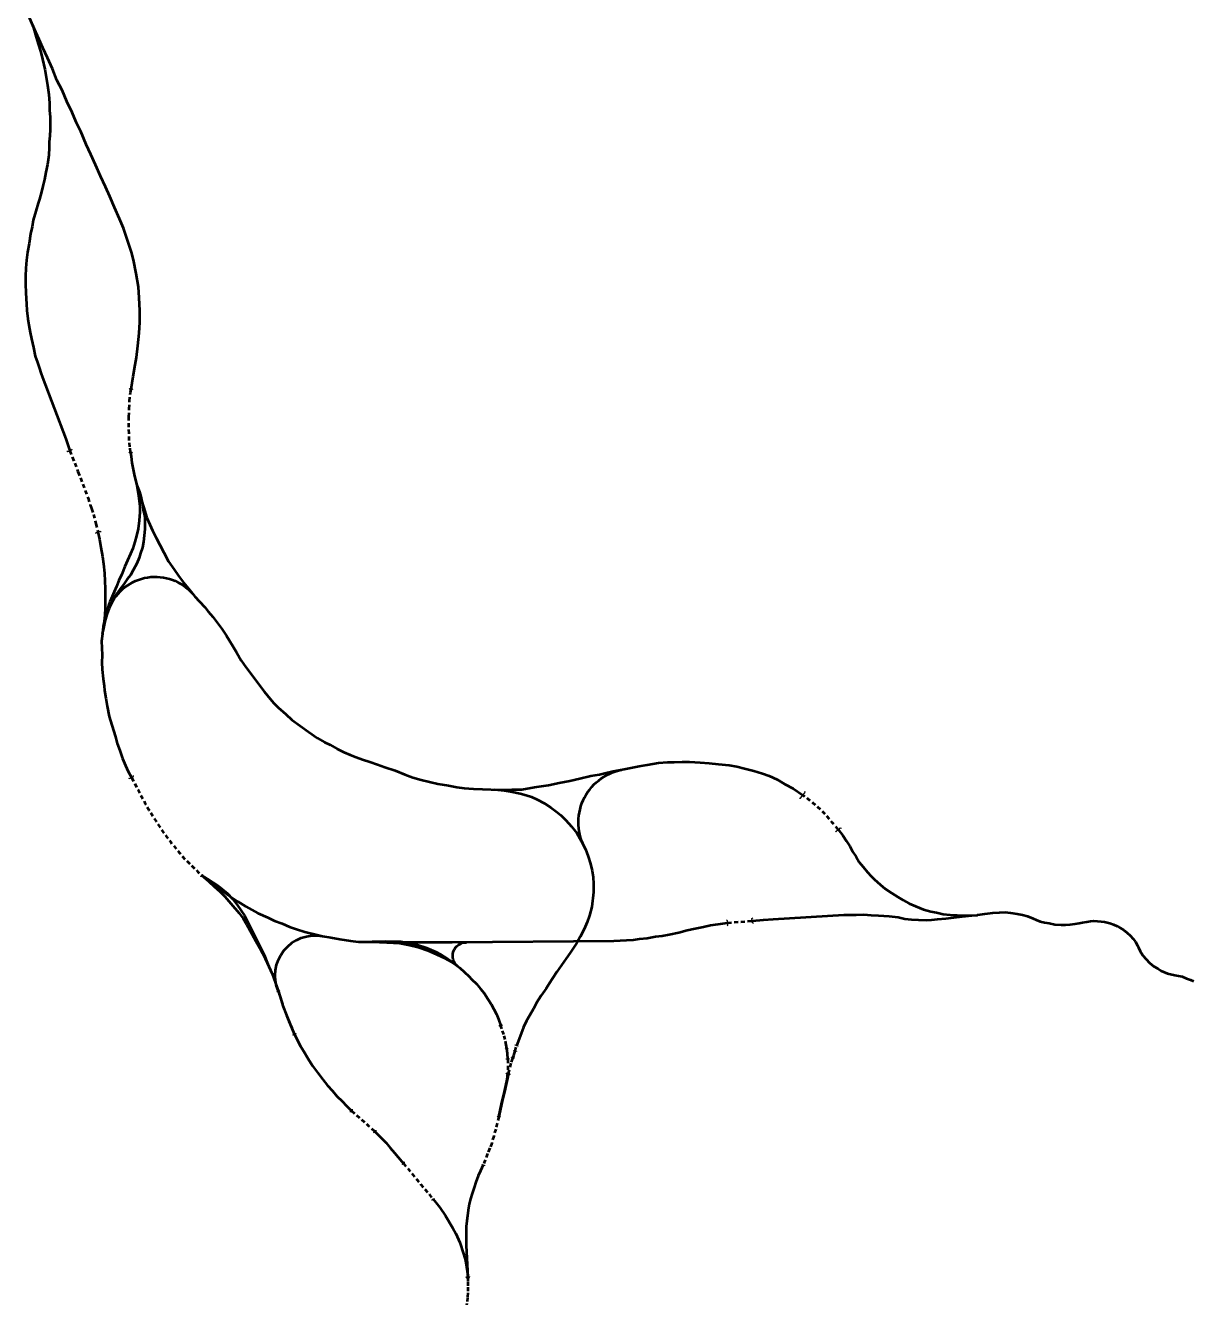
# Model space of a CAD drawing. Header units: metres. Extents: x 627729 to 750862, y 4209977 to 4428692.
# Drawn here: x 684532 to 717586, y 4238702 to 4274702 of the extents above; entities that cross this region are included whole.
import ezdxf

# ---------------------------------------------------------------- set-up
doc = ezdxf.new("R2010")
doc.units = ezdxf.units.M
doc.header["$MEASUREMENT"] = 0
doc.linetypes.add('DGN Style 2', pattern=[189.44340476546586, 113.6660428592795, -75.77736190618634])
for name, color, linetype, lineweight in [('Nivel 10', 7, 'Continuous', 0), ('Nivel 11', 7, 'Continuous', 0), ('Nivel 12', 7, 'Continuous', 0), ('Nivel 13', 7, 'Continuous', 0), ('Nivel 14', 7, 'Continuous', 0), ('Nivel 15', 7, 'Continuous', 0), ('Nivel 16', 7, 'Continuous', 0), ('Nivel 17', 7, 'Continuous', 0), ('Nivel 18', 7, 'Continuous', 0), ('Nivel 19', 7, 'Continuous', 0), ('Nivel 20', 7, 'Continuous', 0), ('Nivel 31', 7, 'Continuous', 0), ('Nivel 8', 7, 'Continuous', 0), ('Nivel 9', 7, 'Continuous', 0)]:
    doc.layers.add(name, color=color, linetype=linetype, lineweight=lineweight)

msp = doc.modelspace()

# ---------------------------------------------------------------- linework, layer by layer
at = {"layer": 'Nivel 10', "color": 120, "linetype": 'Continuous', "lineweight": 53, "extrusion": (-1.799760371854359e-05, 0.0001354210848801984, 0.999999990668608), "elevation": 564.639167436701}
msp.add_lwpolyline([(687883.302177786, 4260927.41734028), (687864.0150190076, 4261072.54154584)], dxfattribs=at)
at = {"layer": 'Nivel 10', "color": 120, "linetype": 'Continuous', "lineweight": 53}
for points in [[(692136.8373738823, 4246162.211692251), (692313.6429691458, 4245818.310251778), (692406.8311130101, 4245662.471697745), (692527.3392037721, 4245455.161044648), (692658.0793115024, 4245260.84348735), (692796.1720697654, 4245070.452905057), (692943.0031192969, 4244870.381975463), (693081.9919727164, 4244702.454753257), (693215.7195327616, 4244553.484082156), (693347.056568804, 4244403.673079317), (693490.9438550982, 4244258.273819087), (693620.007752617, 4244128.469782403), (693757.6016653951, 4243989.58334727), (693757.6016653951, 4243989.58334727)], [(694419.8802908415, 4243403.573550829), (694620.3263460189, 4243205.570644245), (694734.3406820887, 4243078.530240485), (694855.3276134526, 4242939.175314188), (694974.494455092, 4242801.194065981), (695081.3100228889, 4242673.636593219), (695081.3100228889, 4242673.636593219), (695226.38397351, 4242499.794493546), (695226.38397351, 4242499.794493546)], [(696066.403264565, 4241486.311757561), (696258.1650520341, 4241249.689396649), (696258.1650520341, 4241249.689396649), (696419.0772768334, 4241014.969788812), (696629.2056227303, 4240663.989623097), (696707.6519690542, 4240517.734512772), (696707.6519690542, 4240517.734512772), (696822.8364778588, 4240260.22878811), (696822.8364778588, 4240260.22878811), (696930.0807077242, 4239938.856068911), (696979.4972106083, 4239748.83808649), (696979.4972106083, 4239748.83808649), (697034.8012396619, 4239449.476766258), (697049.0656016724, 4239283.344652852), (697049.0656016724, 4239283.344652852)]]:
    msp.add_lwpolyline(points, dxfattribs=at)
for points in [[(687679.7449510178, 4261694.861325114, 0), (687727.3325385296, 4261403.43988586, 0), (687767.072125309, 4261109.232826625, 0), (687771.4302505569, 4260931.549573656, 0), (687747.9130762657, 4260696.519830927, 0), (687723.5376659444, 4260452.335844905, 0), (687675.1031257057, 4260261.410552995, 0), (687628.7538740196, 4260090.968956267, 0), (687567.0969652394, 4259904.006831263, 0), (687504.5040232551, 4259751.936433607, 0), (687419.5985891293, 4259559.840826442, 0), (687347.0481789606, 4259394.627065036, 0), (687262.077330546, 4259170.883840755, 0), (687178.3094659261, 4258992.625901364, 0), (687108.9090197454, 4258827.164174017, 0), (687044.8492614521, 4258672.677023225, 0), (686984.7964922026, 4258541.464115421, -0.02), (686918.3231836909, 4258390.798664816, 0), (686884.074623249, 4258282.710033266, 0), (686840.4236725974, 4258137.378239082, 0), (686799.7253553881, 4257981.685128026, 0), (686771.4052687155, 4257876.295082858, 0), (686735.413440962, 4257693.010097354, 0)], [(687679.7449510178, 4261694.861325114, 0), (687754.4201046785, 4261504.373748284, -0.02), (687794.603988464, 4261375.676638996, 0), (687828.380943022, 4261231.213319498, 0), (687864.1702618488, 4261071.802988067, -0.02)], [(687864.0151307719, 4261072.578938262, -0.02), (687883.3022891934, 4260927.454734031, 0), (687908.734214301, 4260781.749170202, 0), (687914.1424924466, 4260654.712363964, 0), (687914.2955854976, 4260448.324275338, 0), (687894.0957844784, 4260272.025858943, 0), (687873.5857374797, 4260091.953532822, 0), (687844.6599526963, 4259925.204801477, 0), (687790.318125248, 4259765.521266518, 0), (687751.2649543749, 4259637.553083896, 0), (687680.8630610065, 4259475.335467391, 0), (687584.5565486618, 4259291.100963164, 0), (687505.470878628, 4259146.659428389, 0), (687411.3920038453, 4259028.087318644, 0), (687315.028489639, 4258889.437285073, 0), (687216.4457502976, 4258762.356945403, 0), (687129.9879970703, 4258636.221291238, 0), (687021.9701602223, 4258456.07398053, 0), (686955.3495025483, 4258323.81775872, -0.02), (686899.021414533, 4258209.998167974, 0), (686834.3601644948, 4258032.768374585, 0), (686777.5458674887, 4257835.296153142, 0), (686739.4572301401, 4257649.644007386, 0), (686707.2050209051, 4257481.600571306, 0)], [(686735.413440962, 4257693.010097354, 0), (686707.5883123263, 4257485.659180883, 0), (686688.004797815, 4257278.29253914, 0), (686691.1242304757, 4257092.561765801, 0), (686698.8372368541, 4256885.578559832, 0), (686697.2132670064, 4256672.999808649, 0), (686706.8067513048, 4256473.465235145, 0), (686734.4357829524, 4256207.93925779, 0), (686755.9379222998, 4256014.430842006, 0), (686771.2287545396, 4255876.487195044, 0), (686804.8359178442, 4255660.190581683, 0), (686846.5088415174, 4255441.484610736, 0), (686902.7183590197, 4255145.291075777, 0), (686979.6930515458, 4254903.157419355, 0), (687076.7945231482, 4254574.331246071, 0), (687129.5477910703, 4254378.93581103, 0), (687198.2562034974, 4254179.335898617, -0.04), (687279.9484871975, 4253958.204368114, 0), (687338.3965797907, 4253821.69161687, 0), (687433.0965697195, 4253608.634709922, 0), (687530.6399053927, 4253414.744008912, 0)], [(689519.6658754235, 4250648.081168859, 0), (689718.4611868649, 4250472.259593799, -0.02), (689875.3008978546, 4250331.05408002, -0.04), (690033.7808987701, 4250197.035124362, -0.02), (690169.3971355327, 4250051.173291116, -0.04), (690347.1989877011, 4249857.251048616, -0.02), (690575.1358638265, 4249583.704534745, -0.02), (690688.7913000885, 4249426.734967193, -0.02), (690785.5922162542, 4249265.080681479, -0.02), (690785.5922162542, 4249265.080681479, -0.02), (690934.6404013184, 4248991.612765282, -0.02), (691050.5048142949, 4248791.842946562, 0), (691164.5369197668, 4248587.311481063, -0.02), (691237.3706472977, 4248444.095157323, 0), (691317.6098864712, 4248298.47029603, 0), (691418.6137318033, 4248068.19549089, 0), (691510.2995522934, 4247860.820488601, 0), (691593.9721002838, 4247624.453277078, 0), (691688.5472902616, 4247366.41445967, 0), (691688.5472902616, 4247366.41445967, 0)]]:
    msp.add_polyline3d(points, dxfattribs=at)
at = {"layer": 'Nivel 11', "color": 7, "linetype": 'DGN Style 2', "lineweight": 53, "flags": 128}
for points in [[(687530.6399053927, 4253414.744008912), (687622.4087231056, 4253255.066745506), (687729.1153324991, 4253050.08603473), (687851.581915952, 4252816.012844936), (687921.6435633412, 4252675.942444228), (688027.5082033754, 4252502.908032471), (688146.1813126011, 4252302.785106662), (688265.6364845729, 4252115.654736778), (688386.9564067507, 4251928.881094394), (688511.8174315622, 4251757.554255196), (688643.2431696524, 4251585.556805627), (688795.7585613574, 4251404.108719443), (688896.7470393995, 4251277.660400097), (689061.0323987548, 4251095.253176061), (689229.7130292671, 4250927.171863155), (689414.2780596332, 4250749.928441419), (689519.6658754235, 4250648.081168859)], [(693757.6016653951, 4243989.58334727), (693895.5484365368, 4243868.942335581), (694022.6018652914, 4243754.539464096), (694022.6018652914, 4243754.539464096), (694233.6420960112, 4243572.341611378), (694233.6420960112, 4243572.341611378), (694419.8802908415, 4243403.573550829), (694419.8802908415, 4243403.573550829)], [(695226.38397351, 4242499.794493546), (695463.6311825922, 4242215.396123844), (695603.0637849056, 4242044.269078951), (695718.644840846, 4241905.027332682), (695718.644840846, 4241905.027332682), (695926.3447608874, 4241659.237170324), (695926.3447608874, 4241659.237170324), (696066.402191229, 4241486.31628132), (696066.402191229, 4241486.31628132)]]:
    msp.add_lwpolyline(points, dxfattribs=at)
at = {"layer": 'Nivel 11', "color": 7, "linetype": 'Continuous', "lineweight": 30}
msp.add_lwpolyline([(696066.403264565, 4241486.311757561), (696038.432445143, 4241464.597297891)], dxfattribs=at)
for points in [[(687448.7159929196, 4253402.420916776, -0.02), (687476.4802844325, 4253388.675687735, -0.02), (687530.6399053927, 4253414.744008912, 0), (687585.166334727, 4253443.605970336, -0.02), (687593.7203933836, 4253474.33409589, -0.02)], [(689498.1440226447, 4250608.422935881, -0.02), (689495.0265269937, 4250622.14568804, -0.02), (689519.6658754235, 4250648.081168859, 0), (689543.0359599598, 4250672.046605426, -0.02), (689554.2589440596, 4250668.92779809, -0.02)], [(691642.2327573474, 4247362.636330149, -0.02), (691654.992171392, 4247355.097438581, 0), (691688.5472902616, 4247366.41445967, 0), (691724.2388134403, 4247378.746987213, -0.04), (691728.5708551286, 4247388.45284402, -0.02)], [(692094.3016617328, 4246131.810581683, -0.02), (692103.5694637898, 4246150.076326182, 0), (692136.8373738823, 4246162.211692251, 0), (692171.6469780572, 4246175.744006164, 0), (692171.6469780572, 4246175.744006164, 0), (692190.3911441389, 4246165.605399029, -0.02)], [(693715.5324085207, 4243965.775111546, -0.02), (693730.068946501, 4243964.348818323, 0), (693757.6016653951, 4243989.58334727, 0), (693784.8252275155, 4244012.230612812, 0), (693785.1320157476, 4244028.770196539, -0.02)], [(694395.4431284525, 4243358.379652699, -0.02), (694393.7981197546, 4243379.620653096, 0), (694419.8802908415, 4243403.573550829, 0), (694447.2540272225, 4243428.980451979, 0), (694466.220868862, 4243427.079068881, -0.02)], [(694395.4431284525, 4243358.379652699, -0.02), (694393.7981197546, 4243379.620653096, 0), (694419.8802908415, 4243403.573550829, 0), (694447.2540272225, 4243428.980451979, 0), (694466.220868862, 4243427.079068881, -0.02)], [(695178.3528220466, 4242483.75700003, -0.04), (695200.4301571703, 4242479.428990752, -0.02), (695226.38397351, 4242499.794493546, 0), (695255.101826838, 4242523.67161565, 0), (695253.7959947509, 4242541.054757531, -0.02)], [(696039.6691885128, 4241448.566710411, -0.02), (696038.432445143, 4241464.597297891, 0), (696066.403264565, 4241486.311757561, 0), (696092.8736213264, 4241508.293001191, -0.02), (696108.1163002411, 4241505.939371014, -0.02)], [(697010.3143192847, 4239289.318951384, -0.02), (697013.6815585803, 4239281.933819392, 0), (697049.0656016724, 4239283.344652852, 0), (697083.4565895566, 4239284.330946989, -0.02), (697088.1160209967, 4239293.354639729, -0.02)]]:
    msp.add_polyline3d(points, dxfattribs=at)
at = {"layer": 'Nivel 11', "color": 7, "linetype": 'DGN Style 2', "lineweight": 53}
for points in [[(691688.5472902616, 4247366.41445967, 0), (691765.392527543, 4247116.908670919, 0), (691817.9324671163, 4246962.217940916, 0), (691817.9324671163, 4246962.217940916, 0), (691915.464304941, 4246697.762658162, -0.04), (692021.0187374492, 4246436.944727012, 0), (692021.0187374492, 4246436.944727012, 0), (692136.8373738823, 4246162.211692251, 0)], [(697049.0656016724, 4239283.344652852, 0), (697050.1925440229, 4239146.056113773, 0), (697053.3969423505, 4238993.333418989, 0), (697047.1700619527, 4238832.380482498, 0), (697043.8856779687, 4238702.501569567, -0.04), (697023.2532560198, 4238533.297007355, 0), (697002.4440107425, 4238386.931026949, 0), (696975.2917865536, 4238247.540897245, 0), (696939.9029960021, 4238115.128178045, 0), (696939.9029960021, 4238115.128178045, 0)]]:
    msp.add_polyline3d(points, dxfattribs=at)
at = {"layer": 'Nivel 12', "color": 120, "linetype": 'Continuous', "lineweight": 53, "extrusion": (0.08670687034784806, -0.02678747578441618, 0.995873661553302), "elevation": -53176.14746969716}
msp.add_lwpolyline([(4262444.755870082, 583542.0677160476), (4262515.658042173, 583541.6269470451), (4262654.812187519, 583542.0677160475)], dxfattribs=at)
at = {"layer": 'Nivel 12', "color": 120, "linetype": 'Continuous', "lineweight": 53}
for points in [[(697815.9414825892, 4253077.975951415, -0.02), (698076.3684975738, 4253051.201232947, -0.02), (698303.6358198798, 4253016.857588733, -0.02), (698529.9785830256, 4252965.93557268, 0), (698701.1017999818, 4252919.827791376, 0), (698849.6476827295, 4252869.790904874, -0.02), (699015.4187362285, 4252792.364546953, 0), (699210.0956990265, 4252691.997665639, 0), (699399.8655079806, 4252568.406622821, 0), (699548.1906057924, 4252459.778978546, 0), (699683.8439970092, 4252350.218825648, 0), (699827.1709109776, 4252213.951469466, 0), (699978.9937711721, 4252029.497041536, 0), (700135.1515958129, 4251840.511886654, 0), (700261.110868862, 4251628.960724509, 0), (700381.4136643574, 4251388.524717246, 0), (700457.5784795679, 4251185.842923978, 0), (700518.477426069, 4250979.140472732, 0), (700567.519010895, 4250780.320159612, 0), (700596.0463093966, 4250599.074233223, 0), (700606.0942973113, 4250411.366746116, 0), (700605.5656489761, 4250170.919460127, 0), (700556.607597583, 4249760.064717857, 0), (700493.8419461654, 4249517.464446547, 0), (700427.059930723, 4249326.157998902, 0), (700338.3036341441, 4249128.503870052, 0), (700225.994651021, 4248907.891192663, 0), (700129.6439622181, 4248737.691019013, 0), (699948.3370729699, 4248458.820108647, 0), (699836.04531724, 4248295.75746025, 0), (699700.0466902676, 4248106.33675222, 0), (699572.6944914091, 4247915.25647908, 0), (699449.2707296975, 4247730.23406354, 0), (699360.8127790155, 4247598.926802576, 0), (699265.6231287577, 4247446.529747917, 0), (699129.6790020448, 4247253.113404339, 0), (698990.7501776177, 4247043.263432417, 0), (698905.8039988403, 4246875.044848781, 0), (698805.9967433698, 4246693.598931852, 0), (698711.1520288707, 4246530.616663411, 0), (698628.1112607196, 4246355.03513657, 0), (698558.5890969574, 4246173.476132085, 0), (698429.352235786, 4245826.501676993, 0), (698429.352235786, 4245826.501676993, 0)], [(698202.1277455976, 4245039.854067507, 0), (698149.7838053529, 4244826.145540331, 0), (698086.2129676199, 4244525.266326793, 0), (698023.2070763268, 4244260.551865902, -0.04), (697970.7233390302, 4244038.34569567, 0), (697924.8538514359, 4243819.530322276, 0), (697924.8538514359, 4243819.530322276, 0)], [(697487.7512302011, 4242459.127282633, 0), (697408.2233280436, 4242286.871221351, 0), (697339.5157744073, 4242143.25180517, 0), (697276.2326956999, 4241968.652277292, 0), (697224.4491872921, 4241816.887697074, 0), (697171.2986376537, 4241647.863506272, 0), (697127.415338908, 4241497.234612262, -0.04), (697089.3033390301, 4241341.687398298, -0.04), (697056.6056163213, 4241175.988476211, 0), (697038.1992522966, 4241013.137317424, 0), (697022.0653245643, 4240874.575663625, 0), (697007.0364705344, 4240713.58295053, 0), (697002.2675331889, 4240519.28293588, 0), (697000.6764268929, 4240356.302320017, 0), (697001.6934202093, 4240178.130622272, 0), (697049.0656016724, 4239283.344652852, 0)]]:
    msp.add_polyline3d(points, dxfattribs=at)
at = {"layer": 'Nivel 13', "color": 7, "linetype": 'DGN Style 2', "lineweight": 53}
for p, q in [((698289.0778981904, 4245367.388455763, -0.04), (698325.5746137883, 4245482.98031434)), ((698202.1277455976, 4245039.854067507), (698289.0778981904, 4245367.388455763, -0.04))]:
    msp.add_line(p, q, dxfattribs=at)
at = {"layer": 'Nivel 13', "color": 7, "linetype": 'DGN Style 2', "lineweight": 53, "extrusion": (-0.01735985992996708, 0.005595374388817754, 0.9998336496881174), "elevation": 11632.27917079469, "flags": 128}
msp.add_lwpolyline([(-4255213.218709439, -637652.1377061384), (-4255293.5302618, -637654.3307698352), (-4255363.278950293, -637652.1377061385)], dxfattribs=at)
at = {"layer": 'Nivel 13', "color": 7, "linetype": 'Continuous', "lineweight": 30}
for points in [[(698475.7242960907, 4245824.442162847, -0.04), (698466.3464558854, 4245817.03225776, -0.02), (698433.613231605, 4245826.50168218, 0), (698398.1981792657, 4245836.406570329, -0.02), (698393.8112878811, 4245849.757013153, -0.02)], [(698367.6856782739, 4245480.920795008, -0.04), (698358.3078380688, 4245473.51088992, -0.02), (698325.5746137883, 4245482.98031434, 0), (698290.159561449, 4245492.88520249, -0.02), (698285.7726700645, 4245506.235645314, -0.02)], [(698345.4178908658, 4245683.942103947, -0.04), (698354.4718030335, 4245691.74449202, -0.02), (698387.5784545427, 4245683.677051302, 0), (698423.383040254, 4245675.288702964, -0.02), (698428.33426191, 4245662.13710471, -0.02)], [(698150.0046790978, 4245035.76746971, -0.02), (698167.3697927794, 4245046.629440291, 0), (698202.1277455976, 4245039.854067507, 0), (698202.1277455976, 4245039.854067507, 0), (698238.9271687978, 4245033.479546495, 0), (698238.9271687978, 4245033.479546495, 0), (698249.7494958342, 4245015.121650442, -0.02)], [(697882.2617288736, 4243844.712746361, -0.04), (697890.0958986175, 4243826.30569506, 0), (697924.8538514359, 4243819.530322276, 0), (697924.8538514359, 4243819.530322276, 0), (697961.6532746361, 4243813.155801264, 0), (697961.6532746361, 4243813.155801264, 0), (697976.0793368327, 4243825.180563677, -0.02)], [(697442.1273036897, 4242462.353459883, -0.02), (697454.6597381511, 4242471.735776849, 0), (697487.7512302011, 4242459.127282633, 0), (697523.1338273264, 4242447.173041475, 0), (697524.7317538987, 4242432.529633167, -0.02)]]:
    msp.add_polyline3d(points, dxfattribs=at)
at = {"layer": 'Nivel 13', "color": 7, "linetype": 'DGN Style 2', "lineweight": 53}
msp.add_polyline3d([(697924.8538514359, 4243819.530322276, 0), (697882.836305124, 4243635.799789728, -0.04), (697840.9242371899, 4243468.315427107, -0.04), (697782.976237373, 4243273.80258858, -0.04), (697726.5869014557, 4243075.316073794, 0), (697673.3726581621, 4242925.733202307, 0), (697610.152570574, 4242775.988825953, 0), (697487.7512302011, 4242459.127282633, 0), (697487.7512302011, 4242459.127282633, 0)], dxfattribs=at)
at = {"layer": 'Nivel 14', "color": 92, "linetype": 'Continuous', "lineweight": 53, "extrusion": (-0.000134500046225595, -1.032263134278648e-05, -0.9999999909015905)}
msp.add_arc((-701704.8587727825, 4252146.487313282, -138.0868489490014), 1525.133711406586, 330.1994781817549, 78.39913717801807, dxfattribs=at)
at = {"layer": 'Nivel 14', "color": 92, "linetype": 'Continuous', "lineweight": 53, "extrusion": (-0, 0, -1)}
msp.add_arc((-692737.7048917454, 4247811.990886259), 1139.855264795479, 336.9891059016502, 100.2496599379775, dxfattribs=at)
at = {"layer": 'Nivel 14', "color": 92, "linetype": 'Continuous', "lineweight": 53, "extrusion": (-5.690207036539548e-05, 7.943971155408389e-05, -0.9999999952257435)}
msp.add_arc((-697001.9115276313, 4248372.447912038, 297.8582262226824), 380.0294074042494, 308.115268957765, 91.54490003756071, dxfattribs=at)
at = {"layer": 'Nivel 15', "color": 107, "linetype": 'Continuous', "lineweight": 53}
msp.add_line((711481.643089694, 4249529.184876858), (711471.8497994934, 4249527.857871334), dxfattribs=at)
for points in [[(689519.6658754235, 4250648.081168859), (689841.5175521104, 4250412.868427075), (690051.8653483688, 4250253.073067416), (690289.6723670156, 4250075.920294198), (690539.4034321116, 4249913.42164922), (690769.2802993866, 4249769.630173651), (690769.2802993866, 4249769.630173651), (691110.0152525407, 4249582.930254525), (691391.7868813135, 4249456.145797296), (691579.3040876491, 4249361.730571916), (691795.2425983459, 4249282.790244454), (692001.1317175818, 4249192.373222754), (692204.8979033785, 4249125.285389264), (692435.9991726433, 4249054.093452864), (692746.5549192785, 4248971.822250435), (692940.5281215857, 4248933.65606006), (693170.1234601886, 4248887.693936583), (693432.1081350138, 4248840.210507523), (693432.1081350138, 4248840.210507523), (693732.1829584644, 4248792.533644521), (693954.5656425672, 4248771.104572283), (693954.5656425672, 4248771.104572283), (694345.0236579486, 4248765.492990203), (694554.5460774561, 4248761.589107334), (694554.5460774561, 4248761.589107334)], [(694554.5460774561, 4248761.589107334), (696610.0677877133, 4248759.333508103), (701181.9561412397, 4248798.228199408), (701363.2401431318, 4248809.094689779), (701538.833540147, 4248817.483462935), (701739.6831495102, 4248823.719907834), (701910.9102816859, 4248852.427298502), (702120.0140733054, 4248875.055082248), (702364.5330704673, 4248915.70449263), (702552.1562309641, 4248935.37821955), (702742.9949262978, 4248976.56225013), (703015.972054201, 4249031.50098819), (703251.7125663016, 4249095.680948211), (703487.4275475326, 4249150.357194433), (703719.3329059725, 4249197.468207343), (703912.6943290506, 4249237.359917295), (704129.4071532334, 4249271.316682028), (704401.063345439, 4249304.726247749)]]:
    msp.add_lwpolyline(points, dxfattribs=at)
for points in [[(684745.008501236, 4274701.802897427, 0), (684813.0649964904, 4274434.916458633, 0), (684892.6730939666, 4274180.891003143, 0), (684963.3885528124, 4273947.804871975, 0), (685016.8095977661, 4273745.873262123, 0), (685077.9349943541, 4273467.581973632, 0), (685121.7912747582, 4273233.72735252, 0), (685153.575790582, 4273009.700340587, 0), (685195.2072853786, 4272744.697885067, 0), (685215.9839216284, 4272504.813828242, 0), (685214.5447425763, 4272301.877734916, 0), (685228.4912967315, 4272107.859359112, 0), (685231.2909524827, 4271919.738886074, 0), (685227.9978652303, 4271754.050764184, 0), (685217.8556627095, 4271576.86333903, 0), (685205.9185006256, 4271404.711058992, 0), (685202.461096225, 4271247.495739311, 0), (685193.6566405225, 4271030.502323374, 0), (685152.1550920133, 4270763.686447951, 0), (685112.8214685507, 4270545.536953642, 0), (685071.4464101078, 4270345.131807611, 0), (685026.1548866237, 4270157.04827601, 0), (684985.8353605763, 4269989.735594043, 0), (684928.3393176061, 4269789.15178106, 0), (684890.1877169103, 4269670.505480209, 0), (684821.7933390301, 4269448.416087222, 0), (684754.7093221839, 4269187.932837306, 0), (684717.8722583698, 4269001.504120304, 0), (684677.0407470932, 4268802.244860073, 0), (684635.5939710684, 4268532.604717246, 0), (684589.1689327677, 4268286.276563616, 0), (684563.2868727684, 4268060.635400861, -0.04), (684538.7835422833, 4267831.456491592, -0.04), (684531.6870268869, 4267603.605792719, 0), (684534.8468794824, 4267367.739022797, 0), (684540.0439906003, 4267143.516463821, 0), (684554.1780718405, 4266969.001711173, 0), (684565.9968562883, 4266826.352643513, 0), (684571.135018769, 4266634.342911161, 0), (684596.3148069704, 4266400.801672109, 0), (684623.9069075595, 4266217.911890927, 0), (684666.7266893521, 4266008.329790338, 0), (684699.564649495, 4265832.089521775, 0), (684755.7096960357, 4265591.804501785, 0), (684810.5232602925, 4265347.242634052, 0), (684874.0547050387, 4265163.685641957, 0), (684927.1997997985, 4264990.569648427, 0), (684967.4789306314, 4264868.23314066, 0), (685011.3205941954, 4264737.238476516, 0), (685671.5771877194, 4263001.286401562, 0), (685788.087322306, 4262667.780497451, 0)], [(686582.7736442152, 4260368.027779168, -0.04), (686624.7236185797, 4260165.987319254, 0), (686667.5201904355, 4259928.428792993, 0), (686713.7170659505, 4259675.990633259, 0), (686740.1714758751, 4259464.244788964, 0), (686767.6939469588, 4259197.425731376, 0), (686779.6874892423, 4258972.832463759, 0), (686789.8018256173, 4258772.205021821, 0), (686787.136532487, 4258588.732105472, 0), (686789.7465727713, 4258395.802288583, 0), (686787.9007773064, 4258184.659641407, 0), (686774.9633857234, 4258038.110825831, -0.02), (686766.08895291, 4257905.410104983, -0.02), (686747.6989083529, 4257763.307806024, 0), (686735.413440962, 4257693.010097354, 0)], [(686735.413440962, 4257693.010097354, 0), (686707.5883123263, 4257485.659180883, 0), (686688.004797815, 4257278.29253914, 0), (686691.1242304757, 4257092.561765801, 0), (686698.8372368541, 4256885.578559832, 0), (686697.2132670064, 4256672.999808649, 0), (686706.8067513048, 4256473.465235145, 0), (686734.4357829524, 4256207.93925779, 0), (686755.9379222998, 4256014.430842006, 0), (686771.2287545396, 4255876.487195044, 0), (686804.8359178442, 4255660.190581683, 0), (686846.5088415174, 4255441.484610736, 0), (686902.7183590197, 4255145.291075777, 0), (686979.6930515458, 4254903.157419355, 0), (687076.7945231482, 4254574.331246071, 0), (687129.5477910703, 4254378.93581103, 0), (687198.2562034974, 4254179.335898617, -0.04), (687279.9484871975, 4253958.204368114, 0), (687338.3965797907, 4253821.69161687, 0), (687433.0965697195, 4253608.634709922, 0), (687530.6399053927, 4253414.744008912, 0)], [(705099.0859871212, 4249364.302186957, 0), (705417.4620020143, 4249392.177671133, 0), (705692.2401156652, 4249412.250588702, 0), (707691.4232087161, 4249534.265988342, 0), (707857.5248884548, 4249535.779716178, 0), (708038.4405099642, 4249535.141438643, -0.04), (708258.8642371899, 4249539.915742363, -0.04), (708463.791427961, 4249527.840913114, 0), (708672.8084142582, 4249518.156068911, 0), (708968.8625424971, 4249494.017634816, -0.04), (709222.6780001221, 4249462.169855342, -0.04), (709416.509149144, 4249419.511210974, 0), (709600.8759251685, 4249402.468691977, 0), (709804.917084872, 4249388.771064486, -0.04), (710027.3796609394, 4249386.110919828, -0.04), (710172.3911307108, 4249388.540010071, 0), (710340.4316632588, 4249406.507973266, 0), (710575.4266042055, 4249428.244300364, 0), (710800.3340382092, 4249456.417071139, 0), (711038.5053666799, 4249485.091340373, 0), (711311.4041999573, 4249510.885355388, 0), (711471.8497994934, 4249527.857871334, 0)], [(711481.643089694, 4249529.184876858, 0), (711683.3204309213, 4249556.512458877, 0), (711908.0430542926, 4249584.820458999, 0), (712093.2269942319, 4249602.822124699, 0), (712254.4668968779, 4249610.118933989, 0), (712410.3161149936, 4249591.531974548, 0), (712595.7138731041, 4249561.145995666, 0), (712745.1300354014, 4249533.783328349, 0), (712883.6739313944, 4249496.439306314, 0), (713045.8258116398, 4249427.751049532, 0), (713136.3505340739, 4249391.062144841, 0), (713241.2434556109, 4249341.515113376, 0), (713367.2572746972, 4249312.572404553, 0), (713504.1351637319, 4249292.978057192, 0), (713661.0677330851, 4249260.448003174, 0), (713839.1867674795, 4249253.586219062, 0), (713964.2729587695, 4249250.61347911, 0), (714093.9049076815, 4249257.07530015, 0), (714236.9774282052, 4249276.648962981, 0), (714351.6421311075, 4249298.509504074, 0), (714443.5035380109, 4249316.249410688, 0), (714565.7256279184, 4249336.107532274, 0), (714672.1027613148, 4249352.383192847, 0), (714768.2968312631, 4249363.099832148, 0), (714864.2778060244, 4249357.358643758, 0), (714970.236944792, 4249341.351641591, 0), (715063.6250270089, 4249330.580985747, 0), (715138.6654158147, 4249318.161329081, 0), (715217.9728995636, 4249293.654458144, 0), (715319.328908658, 4249263.781941283, 0), (715421.0544782861, 4249213.645016022, 0), (715508.2151454207, 4249161.174376659, 0), (715602.2849763482, 4249105.443950621, 0), (715704.2571666617, 4249025.547716605, 0), (715788.5298864712, 4248945.259848018, 0), (715878.9160194709, 4248849.060945463, 0), (715939.7700039675, 4248765.927048555, 0), (716002.0344239632, 4248667.998453322, -0.02), (716027.473830378, 4248608.986640828, 0), (716076.6516022218, 4248502.587148351, 0), (716149.6914331493, 4248384.466216316, 0), (716244.3610531938, 4248277.446086307, 0), (716342.2881810968, 4248177.978777124, 0), (716452.2938657796, 4248084.044628742, 0), (716572.6875133519, 4248011.494336375, 0), (716671.0900070192, 4247948.74064333, 0), (716848.9721002838, 4247874.772940459, 0), (717053.1035044405, 4247827.037541124, 0), (717263.6023963135, 4247783.013902707, 0), (717388.7467012543, 4247735.723005768, 0), (717501.8862123478, 4247688.595888241, 0), (717585.5591430402, 4247659.597723624, 0)]]:
    msp.add_polyline3d(points, dxfattribs=at)
at = {"layer": 'Nivel 16', "color": 7, "linetype": 'DGN Style 2', "lineweight": 53, "flags": 128}
for points in [[(687530.6399053927, 4253414.744008912), (687622.4087231056, 4253255.066745506), (687729.1153324991, 4253050.08603473), (687851.581915952, 4252816.012844936), (687921.6435633412, 4252675.942444228), (688027.5082033754, 4252502.908032471), (688146.1813126011, 4252302.785106662), (688265.6364845729, 4252115.654736778), (688386.9564067507, 4251928.881094394), (688511.8174315622, 4251757.554255196), (688643.2431696524, 4251585.556805627), (688795.7585613574, 4251404.108719443), (688896.7470393995, 4251277.660400097), (689061.0323987548, 4251095.253176061), (689229.7130292671, 4250927.171863155), (689414.2780596332, 4250749.928441419), (689519.6658754235, 4250648.081168859)], [(704401.063345439, 4249304.726247749), (704704.9123999757, 4249332.112812586), (705099.0859871212, 4249364.302186957)]]:
    msp.add_lwpolyline(points, dxfattribs=at)
at = {"layer": 'Nivel 16', "color": 7, "linetype": 'Continuous', "lineweight": 30}
for points in [[(685705.3083968627, 4262664.458518326, -0.02), (685731.4094387646, 4262647.769515061, -0.02), (685788.087322306, 4262667.780497451, 0), (685845.4342689291, 4262690.528509171, -0.02), (685857.2860042116, 4262720.141445052, -0.02)], [(686519.6304538102, 4260323.759672231, -0.02), (686529.8974990082, 4260352.17107059, -0.02), (686582.7736442152, 4260368.027779168, -0.04), (686646.3287267678, 4260387.860881985, -0.02), (686676.710418714, 4260368.800996124, -0.02)], [(687448.7159929196, 4253402.420916776, -0.02), (687476.4802844325, 4253388.675687735, -0.02), (687530.6399053927, 4253414.744008912, 0), (687585.166334727, 4253443.605970336, -0.02), (687593.7203933836, 4253474.33409589, -0.02)], [(689498.1440226447, 4250608.422935881, -0.02), (689495.0265269937, 4250622.14568804, -0.02), (689519.6658754235, 4250648.081168859, 0), (689543.0359599598, 4250672.046605426, -0.02), (689554.2589440596, 4250668.92779809, -0.02)], [(705134.142362743, 4249290.675669729, -0.02), (705107.4257466354, 4249304.776811732, -0.02), (705099.0859871212, 4249364.302186957, 0), (705088.1969243446, 4249425.027573778, -0.02), (705111.2789980774, 4249452.478335826, -0.02)], [(704385.1508575702, 4249217.144882657, -0.02), (704409.3736017946, 4249243.594554277, -0.02), (704401.063345439, 4249304.726247749, 0), (704395.249342021, 4249364.551152684, -0.02), (704369.1532105473, 4249379.769946897, -0.02)]]:
    msp.add_polyline3d(points, dxfattribs=at)
at = {"layer": 'Nivel 16', "color": 7, "linetype": 'DGN Style 2', "lineweight": 53}
msp.add_polyline3d([(685788.087322306, 4262667.780497451, 0), (686018.2698684653, 4262074.159193396, 0), (686302.6277437666, 4261327.232214423, 0), (686366.3954237496, 4261130.764770043, -0.04), (686401.489531846, 4261028.544289988, 0), (686453.8719898069, 4260865.57948027, 0), (686527.7180666524, 4260602.346492813, 0), (686582.7736442152, 4260368.027779168, -0.04)], dxfattribs=at)
at = {"layer": 'Nivel 17', "color": 192, "linetype": 'Continuous', "lineweight": 53}
for p, q in [((691368.1118091373, 4248183.33289346), (691418.6137318033, 4248068.19549089)), ((691418.6137318033, 4248068.19549089), (691510.2995522934, 4247860.820488601)), ((691510.2995522934, 4247860.820488601), (691593.9721002838, 4247624.453277078)), ((691593.9721002838, 4247624.453277078), (691688.5472902616, 4247366.41445967))]:
    msp.add_line(p, q, dxfattribs=at)
for points in [[(692136.8373738823, 4246162.211692251), (692313.6429691458, 4245818.310251778), (692406.8311130101, 4245662.471697745), (692527.3392037721, 4245455.161044648), (692658.0793115024, 4245260.84348735), (692796.1720697654, 4245070.452905057), (692943.0031192969, 4244870.381975463), (693081.9919727164, 4244702.454753257), (693215.7195327616, 4244553.484082156), (693347.056568804, 4244403.673079317), (693490.9438550982, 4244258.273819087), (693620.007752617, 4244128.469782403), (693757.6016653951, 4243989.58334727), (693757.6016653951, 4243989.58334727)], [(694419.8802908415, 4243403.573550829), (694620.3263460189, 4243205.570644245), (694734.3406820887, 4243078.530240485), (694855.3276134526, 4242939.175314188), (694974.494455092, 4242801.194065981), (695081.3100228889, 4242673.636593219), (695081.3100228889, 4242673.636593219), (695226.38397351, 4242499.794493546), (695226.38397351, 4242499.794493546)], [(696066.403264565, 4241486.311757561), (696258.1650520341, 4241249.689396649), (696258.1650520341, 4241249.689396649), (696419.0772768334, 4241014.969788812), (696629.2056227303, 4240663.989623097), (696707.6519690542, 4240517.734512772), (696707.6519690542, 4240517.734512772), (696822.8364778588, 4240260.22878811), (696822.8364778588, 4240260.22878811), (696930.0807077242, 4239938.856068911), (696979.4972106083, 4239748.83808649), (696979.4972106083, 4239748.83808649), (697034.8012396619, 4239449.476766258), (697049.0656016724, 4239283.344652852), (697049.0656016724, 4239283.344652852)]]:
    msp.add_lwpolyline(points, dxfattribs=at)
for points in [[(689519.6658754235, 4250648.081168859, 0), (689677.9556187629, 4250549.73116947, -0.04), (689998.3250013733, 4250343.97857265, 0), (689998.3250013733, 4250343.97857265, 0), (690246.106186407, 4250137.995887021, -0.04), (690387.0095870845, 4249985.518116092, 0), (690523.7928827783, 4249817.934372387, 0), (690523.7928827783, 4249817.934372387, 0), (690729.764018067, 4249515.442490005, 0), (690729.764018067, 4249515.442490005, 0), (690866.8051969969, 4249252.553834041, 0), (690866.8051969969, 4249252.553834041, 0), (691303.0950675985, 4248352.45858272, 0), (691303.0950675985, 4248352.45858272, 0), (691368.1118091373, 4248183.33289346, 0)], [(691688.5472902616, 4247366.41445967, 0), (691765.392527543, 4247116.908670919, 0), (691817.9324671163, 4246962.217940916, 0), (691817.9324671163, 4246962.217940916, 0), (691915.464304941, 4246697.762658162, -0.04), (692021.0187374492, 4246436.944727012, 0), (692021.0187374492, 4246436.944727012, 0), (692136.8373738823, 4246162.211692251, 0)], [(697010.3143192847, 4239289.318951384, -0.02), (697013.6815585803, 4239281.933819392, 0), (697049.0656016724, 4239283.344652852, 0), (697083.4565895566, 4239284.330946989, -0.02), (697088.1160209967, 4239293.354639729, -0.02)]]:
    msp.add_polyline3d(points, dxfattribs=at)
at = {"layer": 'Nivel 18', "color": 7, "linetype": 'DGN Style 2', "lineweight": 53, "flags": 128}
for points in [[(693757.6016653951, 4243989.58334727), (693895.5484365368, 4243868.942335581), (694022.6018652914, 4243754.539464096), (694022.6018652914, 4243754.539464096), (694233.6420960112, 4243572.341611378), (694233.6420960112, 4243572.341611378), (694419.8802908415, 4243403.573550829), (694419.8802908415, 4243403.573550829)], [(695226.38397351, 4242499.794493546), (695463.6311825922, 4242215.396123844), (695603.0637849056, 4242044.269078951), (695718.644840846, 4241905.027332682), (695718.644840846, 4241905.027332682), (695926.3447608874, 4241659.237170324), (695926.3447608874, 4241659.237170324), (696066.402191229, 4241486.31628132), (696066.402191229, 4241486.31628132)]]:
    msp.add_lwpolyline(points, dxfattribs=at)
at = {"layer": 'Nivel 18', "color": 7, "linetype": 'Continuous', "lineweight": 30}
for points in [[(693715.5324085207, 4243965.775111546, -0.02), (693730.068946501, 4243964.348818323, 0), (693757.6016653951, 4243989.58334727, 0), (693784.8252275155, 4244012.230612812, 0), (693785.1320157476, 4244028.770196539, -0.02)], [(694395.4431284525, 4243358.379652699, -0.02), (694393.7981197546, 4243379.620653096, 0), (694419.8802908415, 4243403.573550829, 0), (694447.2540272225, 4243428.980451979, 0), (694466.220868862, 4243427.079068881, -0.02)], [(695178.3528220466, 4242483.75700003, -0.04), (695200.4301571703, 4242479.428990752, -0.02), (695226.38397351, 4242499.794493546, 0), (695255.101826838, 4242523.67161565, 0), (695253.7959947509, 4242541.054757531, -0.02)], [(696039.6681151768, 4241448.571234168, -0.02), (696038.431371807, 4241464.60182165, 0), (696066.4021915342, 4241486.31628132, 0), (696092.8725479904, 4241508.297524949, -0.02), (696108.1152272103, 4241505.943894772, -0.02)]]:
    msp.add_polyline3d(points, dxfattribs=at)
at = {"layer": 'Nivel 19', "color": 205, "linetype": 'Continuous', "lineweight": 53}
msp.add_lwpolyline([(696588.6108471939, 4248203.650291147), (696444.8018430127, 4248308.035494552), (696299.847503586, 4248399.152797936), (696154.353009125, 4248480.165045625), (695889.9025403607, 4248587.582045656), (695626.3173531297, 4248670.393048494), (695347.6817239906, 4248733.464568926), (695153.0796957305, 4248770.992354808), (694727.0763921018, 4248776.195439314), (694345.0236579486, 4248765.492990203)], dxfattribs=at)
at = {"layer": 'Nivel 19', "color": 205, "linetype": 'Continuous', "lineweight": 53, "extrusion": (0.007308192236435061, 0.0007121557410296007, 0.9999730412168301), "elevation": 8125.8502003374}
msp.add_lwpolyline([(698160.9506998262, 4245442.352742934), (698151.0005825141, 4245600.633287847), (698131.8002764961, 4245741.504499447)], dxfattribs=at)
at = {"layer": 'Nivel 19', "color": 205, "linetype": 'Continuous', "lineweight": 53}
for points in [[(694554.5460774561, 4248761.589107334, 0), (694754.1699322489, 4248752.136530961, -0.04), (695129.3021356852, 4248727.116294443, -0.04), (695411.6929859311, 4248669.768531755, -0.04), (695640.1847727896, 4248613.115220496, 0), (695913.3501333658, 4248524.102536393, 0), (696170.2546916105, 4248409.024680319, 0), (696394.7048884549, 4248302.410340891, 0), (696394.7048884549, 4248302.410340891, 0), (696588.6108471939, 4248203.650291147, 0)], [(696588.6108471939, 4248203.650291147, 0), (696713.2352543718, 4248115.467936949, -0.04), (696821.4471187475, 4248031.456504716, -0.04), (696958.9958162175, 4247913.642815333, 0), (697080.4532309946, 4247800.660493179, 0), (697167.4299697867, 4247706.854044008, 0), (697294.2708536028, 4247576.034291208, 0), (697411.486328013, 4247437.859475082, 0), (697511.1840244759, 4247311.492677694, 0), (697627.831868038, 4247141.079966735, 0), (697707.1022058779, 4247005.090677511, 0), (697788.7256233406, 4246858.926118961, 0), (697857.8713223671, 4246723.182508316, 0), (697921.2440018923, 4246583.15228309, 0), (697980.6068498795, 4246395.158047731, 0), (697980.6068498795, 4246395.158047731, 0)], [(697924.8538514359, 4243819.530322276, 0), (697970.7233390302, 4244038.34569567, 0), (698023.2070763268, 4244260.551865902, -0.04), (698086.2129676199, 4244525.266326793, 0), (698149.7838053529, 4244826.145540331, 0), (698160.0679235207, 4244868.133279519, 0), (698160.0668010499, 4244868.122379223, 0.005728629413739432), (698178.6463814203, 4245048.573245644, -0.04)], [(697487.7512302011, 4242459.127282633, 0), (697408.2233280436, 4242286.871221351, 0), (697339.5157744073, 4242143.25180517, 0), (697276.2326956999, 4241968.652277292, 0), (697224.4491872921, 4241816.887697074, 0), (697171.2986376537, 4241647.863506272, 0), (697127.415338908, 4241497.234612262, -0.04), (697089.3033390301, 4241341.687398298, -0.04), (697056.6056163213, 4241175.988476211, 0), (697038.1992522966, 4241013.137317424, 0), (697022.0653245643, 4240874.575663625, 0), (697007.0364705344, 4240713.58295053, 0), (697002.2675331889, 4240519.28293588, 0), (697000.6764268929, 4240356.302320017, 0), (697001.6934202093, 4240178.130622272, 0), (697049.0656016724, 4239283.344652852, 0)]]:
    msp.add_polyline3d(points, dxfattribs=at)
msp.add_point((697924.8538514359, 4243819.530322276), dxfattribs=at)
at = {"layer": 'Nivel 20', "color": 7, "linetype": 'DGN Style 2', "lineweight": 53, "extrusion": (-0.01083717072614955, -7.46184489565898e-05, 0.9999412733569605), "elevation": -7883.080126119352, "flags": 128}
msp.add_lwpolyline([(698138.5935803648, 4245446.488907062), (698140.0715846329, 4245231.81913688), (698137.6462033745, 4245047.996840461)], dxfattribs=at)
at = {"layer": 'Nivel 20', "color": 7, "linetype": 'Continuous', "lineweight": 30}
for points in [[(698026.2100415053, 4246420.728797571, -0.02), (698015.0016690573, 4246403.585228431, 0), (697980.6068498795, 4246395.158047731, 0), (697980.6068498795, 4246395.158047731, 0), (697944.5269115268, 4246385.510761437, 0), (697944.5269115268, 4246385.510761437, 0), (697927.0029477829, 4246397.637005524, -0.02)], [(698108.6561522264, 4245728.256392407, 0.02000854518265328), (698115.4387279885, 4245742.916230659, 0.02000854518265328), (698149.3649885557, 4245746.101009858, 0.04000854518265328), (698185.9460917998, 4245749.863404339, 0.02000854518265328), (698194.9202185125, 4245739.049330729, 0.02000854518265328)], [(698220.2414258248, 4245465.047973876, -0.02), (698213.5086382641, 4245450.365202796, -0.02), (698179.5933805353, 4245447.065311137, 0), (698143.0252562028, 4245443.178797876, -0.02), (698134.0144828638, 4245453.962355114, -0.02)], [(698128.1937739189, 4245037.063601795, -0.06), (698143.8312854395, 4245050.292275766, -0.04), (698179.2003552355, 4245048.545892514, -0.04), (698179.2003552355, 4245048.545892514, -0.04), (698216.5328077029, 4245047.487559435, -0.04), (698216.5328077029, 4245047.487559435, -0.04), (698229.8639051485, 4245030.861767633, -0.06)], [(697882.2617288736, 4243844.712746361, -0.04), (697890.0958986175, 4243826.30569506, 0), (697924.8538514359, 4243819.530322276, 0), (697924.8538514359, 4243819.530322276, 0), (697961.6532746361, 4243813.155801264, 0), (697961.6532746361, 4243813.155801264, 0), (697976.0793368327, 4243825.180563677, -0.02)], [(697442.1273036897, 4242462.353459883, -0.02), (697454.6597381511, 4242471.735776849, 0), (697487.7512302011, 4242459.127282633, 0), (697523.1338273264, 4242447.173041475, 0), (697524.7317538987, 4242432.529633167, -0.02)]]:
    msp.add_polyline3d(points, dxfattribs=at)
at = {"layer": 'Nivel 20', "color": 7, "linetype": 'DGN Style 2', "lineweight": 53}
for points in [[(698150.4448637349, 4245746.212075869, 0), (698134.3504870755, 4245850.737651601, 0), (698104.0943549913, 4246001.979616992, 0), (698067.9872933135, 4246144.510158696, 0), (698012.1147202979, 4246303.845939512, -0.04), (697980.6068498795, 4246395.158047731, 0), (697980.6068498795, 4246395.158047731, 0)], [(697924.8538514359, 4243819.530322276, 0), (697882.836305124, 4243635.799789728, -0.04), (697840.9242371899, 4243468.315427107, -0.04), (697782.976237373, 4243273.80258858, -0.04), (697726.5869014557, 4243075.316073794, 0), (697673.3726581621, 4242925.733202307, 0), (697610.152570574, 4242775.988825953, 0), (697487.7512302011, 4242459.127282633, 0), (697487.7512302011, 4242459.127282633, 0)]]:
    msp.add_polyline3d(points, dxfattribs=at)
at = {"layer": 'Nivel 31', "color": 92, "linetype": 'Continuous', "lineweight": 53, "extrusion": (7.054233587067364e-06, 1.512433943663258e-05, -0.9999999998607461)}
msp.add_arc((-688206.4293847876, 4257703.926260811, 69.27027835015377), 1396.232677236354, 26.35771107484652, 143.1285802842984, dxfattribs=at)
at = {"layer": 'Nivel 8', "color": 180, "linetype": 'Continuous', "lineweight": 53}
for p, q in [((687679.7449510178, 4261694.861325114), (687774.5606872769, 4261381.651573535)), ((707528.5837998596, 4251946.726649983), (707658.4251564074, 4251781.90020539)), ((707658.4251564074, 4251781.90020539), (707766.2707116917, 4251622.080459609)), ((707766.2707116917, 4251622.080459609), (707858.5737058626, 4251474.062310556)), ((707858.5737058626, 4251474.062310556), (707938.1908615375, 4251323.210635701)), ((707938.1908615375, 4251323.210635701), (708035.4384026612, 4251169.998678854)), ((708035.4384026612, 4251169.998678854), (708125.9650648518, 4251027.724538713)), ((708125.9650648518, 4251027.724538713), (708235.5659114354, 4250891.915213782)), ((708235.5659114354, 4250891.915213782), (708356.9230356762, 4250744.403317057)), ((708356.9230356762, 4250744.403317057), (708460.02364391, 4250630.28808008)), ((708460.02364391, 4250630.28808008), (708559.0054350414, 4250530.840974151)), ((708559.0054350414, 4250530.840974151), (708713.9118930632, 4250387.516131168)), ((708713.9118930632, 4250387.516131168), (708861.1858067567, 4250272.245602588)), ((708861.1858067567, 4250272.245602588), (709044.1308987701, 4250141.481734673)), ((709044.1308987701, 4250141.481734673), (709224.2841627247, 4250028.516598713)), ((709224.2841627247, 4250028.516598713), (709370.3008987701, 4249944.298952299)), ((709370.3008987701, 4249944.298952299), (709533.8571684927, 4249853.291970885)), ((709533.8571684927, 4249853.291970885), (709721.0996359141, 4249778.125103)), ((709721.0996359141, 4249778.125103), (709947.8125437178, 4249687.998592487)), ((709947.8125437178, 4249687.998592487), (710154.3498358104, 4249630.052810755)), ((710154.3498358104, 4249630.052810755), (710307.1102633748, 4249597.569816584)), ((710307.1102633748, 4249597.569816584), (710499.4579406109, 4249555.821676076)), ((710499.4579406109, 4249555.821676076), (710697.1654881436, 4249529.12682638)), ((710697.1654881436, 4249529.12682638), (710892.7641703543, 4249522.745091708)), ((710892.7641703543, 4249522.745091708), (711107.1774596394, 4249510.17373577)), ((711107.1774596394, 4249510.17373577), (711287.8776067385, 4249516.209815669)), ((711287.8776067385, 4249516.209815669), (711471.8497994934, 4249527.857871334)), ((711481.643089694, 4249529.184876858), (711471.8497994934, 4249527.857871334))]:
    msp.add_line(p, q, dxfattribs=at)
for points in [[(687518.7137418744, 4264405.881705984), (687575.5240086062, 4264762.649764397), (687639.0757734915, 4265094.892131108), (687675.5680190435, 4265303.821305582), (687712.5019681387, 4265634.044585711), (687751.8303176977, 4265996.524004334), (687770.0489303262, 4266305.47843257), (687769.8808645894, 4266630.857318033), (687745.128893704, 4266988.972172918), (687728.297086703, 4267305.508247627), (687662.928326365, 4267683.143154698), (687585.546822718, 4268064.107350993), (687529.4412869656, 4268288.703798639), (687421.2663389996, 4268621.092540971), (687303.0436573381, 4268965.395539415), (687195.6392043824, 4269230.265204932), (687052.7920105595, 4269545.407661062), (686919.8052320933, 4269858.81692526), (686793.2100729393, 4270136.802006898), (686658.1716992706, 4270437.785229957), (686513.979742729, 4270753.367021393), (686379.3053959777, 4271047.385524156), (686248.582288583, 4271331.779143956), (686095.2950401318, 4271701.527000946), (685970.4122067934, 4271967.642223273), (685854.0414893032, 4272236.929392377), (685698.2874016542, 4272552.716825769), (685568.5273467208, 4272865.964845729), (685421.4868404188, 4273156.879949034), (685293.2482564775, 4273472.904977874), (685154.1649839778, 4273788.603615833), (685026.5855513168, 4274064.529114963), (684919.649394818, 4274303.946118961), (684745.008501236, 4274701.802897427)], [(687506.0437043367, 4262624.211099276), (687527.3212106692, 4262500.494170049), (687544.3435920286, 4262323.94929899), (687578.5697131259, 4262134.641825006), (687615.1257560961, 4261943.211476486), (687679.7449510178, 4261694.861325114)], [(697467.4732309947, 4253086.650896634), (697947.0821011993, 4253074.740453505), (698291.9453785822, 4253080.914503617), (698578.030412305, 4253084.194387952), (698938.5239576404, 4253144.4029194), (699327.9937598804, 4253201.321371501), (699629.9556596576, 4253270.65745201), (699933.5251661733, 4253326.024139835), (700220.3159749139, 4253394.490876797), (700532.4784609516, 4253468.624665365), (700774.3042533647, 4253499.650662252), (700928.5183126315, 4253538.032512589), (701159.5303671376, 4253595.92990112), (701473.2874813074, 4253655.46157506), (701665.3254371778, 4253690.955010224), (701899.9290920744, 4253739.262546464), (702123.0570873134, 4253782.172660909), (702447.9783687857, 4253831.916432692), (702700.298344676, 4253851.272865994), (702887.2051332133, 4253852.082129582), (703112.8004852443, 4253861.375466781), (703321.7809475997, 4253860.974362926), (703621.3596545304, 4253844.909501022), (703878.5024512467, 4253822.357755974), (704143.2048356578, 4253798.975239418), (704448.8733741264, 4253771.989064913), (704663.9517303994, 4253730.279496444), (704876.2852574236, 4253677.879673452), (705138.1340647602, 4253607.725254372), (705383.9990298166, 4253527.859889828), (705579.1385354167, 4253468.313017671), (705801.0317682425, 4253358.687659536), (706020.1152769555, 4253235.208438063), (706256.1202514726, 4253105.589107638), (706528.8459199804, 4252919.300006714)]]:
    msp.add_lwpolyline(points, dxfattribs=at)
for points in [[(684745.008501236, 4274701.802897427, 0), (684600.1821509446, 4275026.223597827, 0)], [(687774.5606872769, 4261381.651573535, 0), (687869.7451658681, 4261077.317496872, -0.02), (687970.4882345041, 4260762.857985168, 0), (688047.3309143345, 4260579.776631062, 0), (688129.6556199836, 4260408.660495316, 0), (688227.7362327952, 4260198.176744591, 0), (688330.0557042146, 4259999.420393994, 0), (688445.5365895566, 4259781.990963469, 0), (688583.9236262094, 4259531.698941313, 0), (688741.8204709005, 4259304.403572191, 0), (688862.9880474258, 4259125.306554155, 0), (689008.3933152257, 4258940.571856746, 0), (689180.2778228095, 4258721.089511094, 0), (689323.3932886746, 4258541.696100345, 0), (689452.2285998107, 4258400.668321482, 0), (689604.2869539475, 4258242.250108646, 0), (689700.4591763054, 4258117.449027375, 0), (689831.3115842157, 4257969.101351664, 0), (689949.0706176948, 4257815.038172246, 0), (690087.5582268747, 4257622.558651082, 0), (690223.0542112491, 4257428.864683676, 0), (690299.1432947783, 4257304.716722617, 0), (690403.0670116276, 4257135.163895687, 0), (690513.627548143, 4256950.827010712, 0), (690640.1405246131, 4256732.939433577, 0), (690771.4819565417, 4256544.230025025, 0), (690942.5803347881, 4256301.479987793, 0), (691131.8930347607, 4256047.444967498, 0), (691290.2311972411, 4255855.552127141, 0), (691455.1259401228, 4255642.438405408, 0), (691559.0298702962, 4255521.042844325, 0), (691682.3953556933, 4255398.875254067, 0), (691899.0821308023, 4255211.723049104, 0), (692069.0099948118, 4255054.154690085, 0), (692306.2892663351, 4254877.363310037, 0), (692540.0756886501, 4254708.89380993, 0), (692795.3006430251, 4254529.113971373, 0), (692997.723530076, 4254421.427940916, 0), (693151.5989281898, 4254339.130716575, 0), (693354.4468663594, 4254225.746672567, 0), (693537.9216220587, 4254140.121752373, 0), (693721.7493227943, 4254062.912266305, 0), (693891.3247883542, 4253996.46141728, 0), (694068.0464314707, 4253926.240455336, 0), (694273.3207974486, 4253858.270902127, 0), (694497.4912915434, 4253790.364193854, -0.02), (694704.6952967925, 4253715.211887265, -0.02), (694997.2750300607, 4253613.401619312, 0), (695265.6397369305, 4253508.247027498, 0), (695493.6536756493, 4253419.985674001, 0), (695733.4937034211, 4253354.205231483, 0), (695964.0756843776, 4253298.795900448, 0), (696200.3241114536, 4253242.605310221, 0), (696499.6757853939, 4253188.873538621, -0.02), (696734.3303491318, 4253149.36300119, -0.02), (696946.9130365917, 4253121.972464064, -0.02), (697206.3235105441, 4253098.545395672, 0), (697467.4732309947, 4253086.650896634, 0)], [(711481.643089694, 4249529.184876858, 0), (711683.3204309213, 4249556.512458877, 0), (711908.0430542926, 4249584.820458999, 0), (712093.2269942319, 4249602.822124699, 0), (712254.4668968779, 4249610.118933989, 0), (712410.3161149936, 4249591.531974548, 0), (712595.7138731041, 4249561.145995666, 0), (712745.1300354014, 4249533.783328349, 0), (712883.6739313944, 4249496.439306314, 0), (713045.8258116398, 4249427.751049532, 0), (713136.3505340739, 4249391.062144841, 0), (713241.2434556109, 4249341.515113376, 0), (713367.2572746972, 4249312.572404553, 0), (713504.1351637319, 4249292.978057192, 0), (713661.0677330851, 4249260.448003174, 0), (713839.1867674795, 4249253.586219062, 0), (713964.2729587695, 4249250.61347911, 0), (714093.9049076815, 4249257.07530015, 0), (714236.9774282052, 4249276.648962981, 0), (714351.6421311075, 4249298.509504074, 0), (714443.5035380109, 4249316.249410688, 0), (714565.7256279184, 4249336.107532274, 0), (714672.1027613148, 4249352.383192847, 0), (714768.2968312631, 4249363.099832148, 0), (714864.2778060244, 4249357.358643758, 0), (714970.236944792, 4249341.351641591, 0), (715063.6250270089, 4249330.580985747, 0), (715138.6654158147, 4249318.161329081, 0), (715217.9728995636, 4249293.654458144, 0), (715319.328908658, 4249263.781941283, 0), (715421.0544782861, 4249213.645016022, 0), (715508.2151454207, 4249161.174376659, 0), (715602.2849763482, 4249105.443950621, 0), (715704.2571666617, 4249025.547716605, 0), (715788.5298864712, 4248945.259848018, 0), (715878.9160194709, 4248849.060945463, 0), (715939.7700039675, 4248765.927048555, 0), (716002.0344239632, 4248667.998453322, -0.02), (716027.473830378, 4248608.986640828, 0), (716076.6516022218, 4248502.587148351, 0), (716149.6914331493, 4248384.466216316, 0), (716244.3610531938, 4248277.446086307, 0), (716342.2881810968, 4248177.978777124, 0), (716452.2938657796, 4248084.044628742, 0), (716572.6875133519, 4248011.494336375, 0), (716671.0900070192, 4247948.74064333, 0), (716848.9721002838, 4247874.772940459, 0), (717053.1035044405, 4247827.037541124, 0), (717263.6023963135, 4247783.013902707, 0), (717388.7467012543, 4247735.723005768, 0), (717501.8862123478, 4247688.595888241, 0), (717585.5591430402, 4247659.597723624, 0)]]:
    msp.add_polyline3d(points, dxfattribs=at)
at = {"layer": 'Nivel 9', "color": 7, "linetype": 'DGN Style 2', "lineweight": 53, "flags": 128}
msp.add_lwpolyline([(707528.5837998596, 4251946.726649983), (707456.594271981, 4252038.504136479), (707372.7705932799, 4252138.187864315), (707195.5926328318, 4252334.639273049), (707083.259935606, 4252460.391065402), (706949.3288656271, 4252579.744059267), (706816.1196948149, 4252703.509601734), (706657.629698172, 4252826.037145299), (706528.8459199804, 4252919.300006714)], dxfattribs=at)
at = {"layer": 'Nivel 9', "color": 7, "linetype": 'DGN Style 2', "lineweight": 53}
msp.add_polyline3d([(687506.0437043367, 4262624.211099276, 0), (687486.0977379681, 4262775.152940764, 0), (687468.4177199622, 4262958.635627002, 0), (687463.4473729667, 4263156.572632832, -0.04), (687460.6810657063, 4263329.216552935, 0), (687456.1429795221, 4263627.151741691, 0), (687467.7085140538, 4263848.986787927, 0), (687477.6589187293, 4264073.135358134, 0), (687501.9633420819, 4264315.660760216, -0.02), (687518.7137418744, 4264405.881705984, 0)], dxfattribs=at)
at = {"layer": 'Nivel 9', "color": 7, "linetype": 'Continuous', "lineweight": 30}
for points in [[(687570.0867589343, 4264408.72276162, -0.02), (687554.13895291, 4264399.766349376, 0), (687518.7137418744, 4264405.881705984, 0), (687483.2885311441, 4264411.997062899, 0), (687483.2885311441, 4264411.997062899, 0), (687470.1727613148, 4264427.545173498, -0.02)], [(687457.2481688894, 4262608.017718131, -0.02), (687471.5706021301, 4262622.660036623, 0), (687506.9469704276, 4262624.251740471, 0), (687544.213211768, 4262626.713308206, 0), (687544.213211768, 4262626.713308206, 0), (687559.0505545214, 4262611.416629841, -0.02)], [(706436.5394589069, 4252836.048230536, -0.02), (706461.1090923796, 4252831.132162542, -0.02), (706528.8459199804, 4252919.300006714, 0), (706592.1471379743, 4252998.688152104, -0.02), (706582.319284341, 4253019.171769463, -0.02)], [(707467.9352354503, 4251870.579750969, -0.02), (707466.9342933439, 4251894.776841334, -0.02), (707528.5837998596, 4251946.726649983, 0), (707587.1740836817, 4251998.209108859, -0.02), (707621.3331153295, 4251984.083997315, -0.02)]]:
    msp.add_polyline3d(points, dxfattribs=at)

doc.saveas('drawing.dxf')
